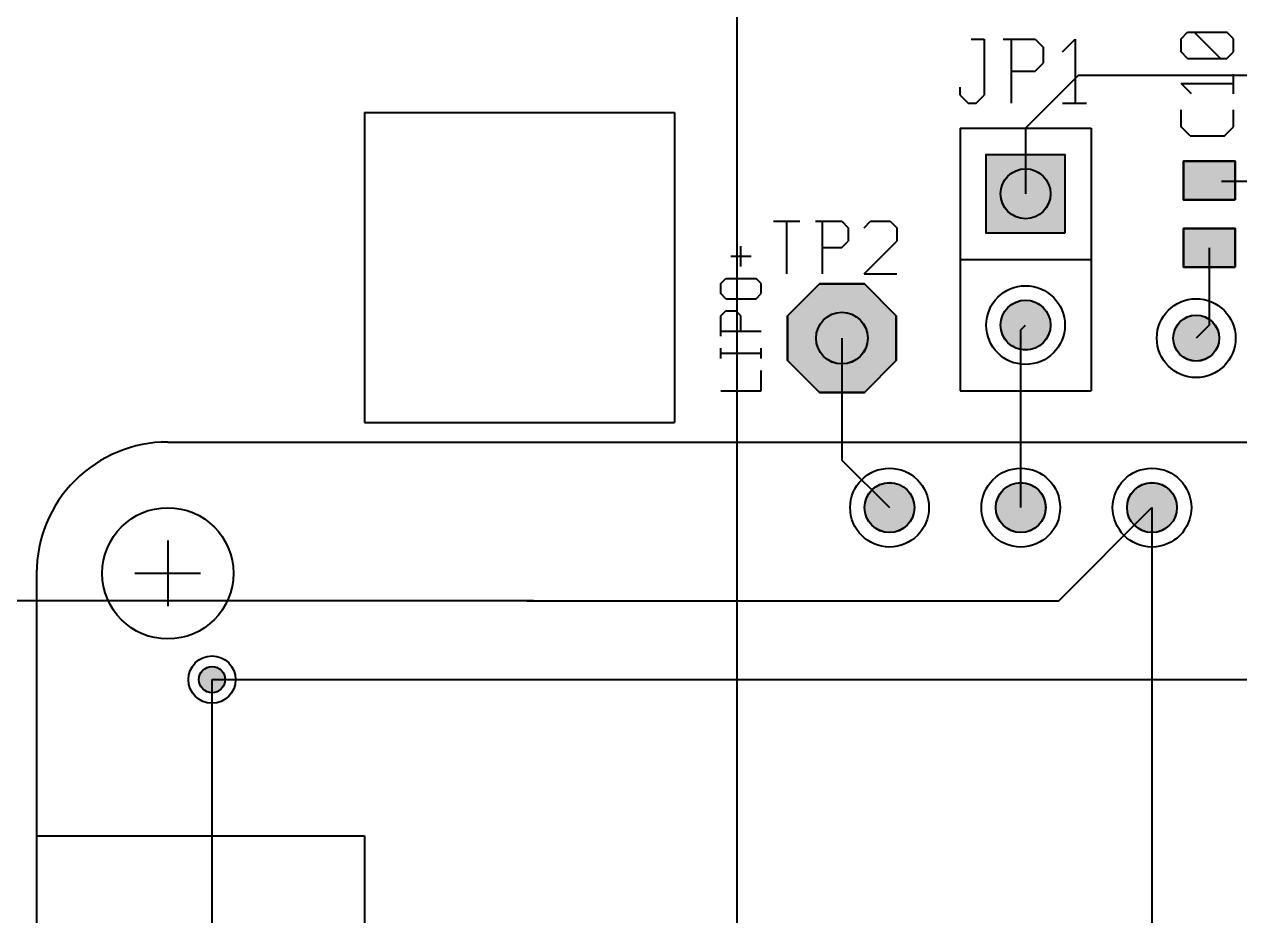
# Model space of a CAD drawing. Header units: millimetres. Extents: x 2 to 157, y 2 to 78.
# Drawn here: x 34.52 to 58.04, y 51.68 to 68.92 of the extents above; entities that cross this region are included whole.
import ezdxf

# ---------------------------------------------------------------- set-up
doc = ezdxf.new("R2010")
doc.units = ezdxf.units.MM
for name, color, linetype in [('bottom_copper', 7, 'Continuous'), ('drill_plated', 7, 'Continuous'), ('top_copper', 7, 'Continuous'), ('top_silk', 7, 'Continuous')]:
    doc.layers.add(name, color=color, linetype=linetype)

msp = doc.modelspace()

# ---------------------------------------------------------------- hatches: boundary and pattern name
at = {"layer": 'bottom_copper', "lineweight": 40}
for points in [[(54.661, 64.883), (53.137, 64.883), (53.137, 66.407), (54.661, 66.407), (54.661, 64.883)], [(54.372, 65.551), (54.345, 65.461), (54.3, 65.377), (54.24, 65.304), (54.167, 65.244), (54.083, 65.2), (53.993, 65.172), (53.899, 65.163), (53.805, 65.172), (53.714, 65.2), (53.631, 65.244), (53.558, 65.304), (53.498, 65.377), (53.453, 65.461), (53.425, 65.551), (53.416, 65.645), (53.425, 65.74), (53.453, 65.83), (53.498, 65.914), (53.558, 65.987), (53.631, 66.047), (53.714, 66.091), (53.805, 66.119), (53.899, 66.128), (53.993, 66.119), (54.083, 66.091), (54.167, 66.047), (54.24, 65.987), (54.3, 65.914), (54.345, 65.83), (54.372, 65.74), (54.381, 65.645), (54.372, 65.551)], [(51.393, 62.417), (50.778, 61.801), (49.908, 61.801), (49.293, 62.417), (49.293, 63.286), (49.908, 63.901), (50.778, 63.901), (51.393, 63.286), (51.393, 62.417)], [(54.372, 63.011), (54.345, 62.921), (54.3, 62.837), (54.24, 62.764), (54.167, 62.704), (54.083, 62.66), (53.993, 62.632), (53.899, 62.623), (53.805, 62.632), (53.714, 62.66), (53.631, 62.704), (53.558, 62.764), (53.498, 62.837), (53.453, 62.921), (53.425, 63.011), (53.416, 63.105), (53.425, 63.2), (53.453, 63.29), (53.498, 63.374), (53.558, 63.447), (53.631, 63.507), (53.714, 63.551), (53.805, 63.579), (53.899, 63.588), (53.993, 63.579), (54.083, 63.551), (54.167, 63.507), (54.24, 63.447), (54.3, 63.374), (54.345, 63.29), (54.372, 63.2), (54.381, 63.105), (54.372, 63.011)], [(50.833, 62.754), (50.805, 62.66), (50.759, 62.574), (50.696, 62.498), (50.621, 62.436), (50.534, 62.39), (50.44, 62.361), (50.343, 62.352), (50.245, 62.361), (50.151, 62.39), (50.065, 62.436), (49.989, 62.498), (49.927, 62.574), (49.881, 62.66), (49.852, 62.754), (49.843, 62.852), (49.852, 62.949), (49.881, 63.043), (49.927, 63.129), (49.989, 63.205), (50.065, 63.267), (50.151, 63.313), (50.245, 63.342), (50.343, 63.352), (50.44, 63.342), (50.534, 63.313), (50.621, 63.267), (50.696, 63.205), (50.759, 63.129), (50.805, 63.043), (50.833, 62.949), (50.843, 62.852), (50.833, 62.754)], [(57.637, 62.765), (57.611, 62.681), (57.57, 62.605), (57.515, 62.537), (57.448, 62.482), (57.371, 62.441), (57.288, 62.416), (57.201, 62.407), (57.114, 62.416), (57.031, 62.441), (56.954, 62.482), (56.886, 62.537), (56.831, 62.605), (56.79, 62.681), (56.765, 62.765), (56.756, 62.852), (56.765, 62.938), (56.79, 63.022), (56.831, 63.098), (56.886, 63.166), (56.954, 63.221), (57.031, 63.262), (57.114, 63.287), (57.201, 63.296), (57.288, 63.287), (57.371, 63.262), (57.448, 63.221), (57.515, 63.166), (57.57, 63.098), (57.611, 63.022), (57.637, 62.938), (57.645, 62.852), (57.637, 62.765)], [(51.738, 59.479), (51.711, 59.389), (51.666, 59.305), (51.606, 59.232), (51.533, 59.172), (51.449, 59.128), (51.359, 59.1), (51.265, 59.091), (51.171, 59.1), (51.08, 59.128), (50.997, 59.172), (50.924, 59.232), (50.864, 59.305), (50.819, 59.389), (50.791, 59.479), (50.782, 59.574), (50.791, 59.668), (50.819, 59.758), (50.864, 59.842), (50.924, 59.915), (50.997, 59.975), (51.08, 60.019), (51.171, 60.047), (51.265, 60.056), (51.359, 60.047), (51.449, 60.019), (51.533, 59.975), (51.606, 59.915), (51.666, 59.842), (51.711, 59.758), (51.738, 59.668), (51.747, 59.574), (51.738, 59.479)], [(54.278, 59.479), (54.251, 59.389), (54.206, 59.305), (54.146, 59.232), (54.073, 59.172), (53.989, 59.128), (53.899, 59.1), (53.805, 59.091), (53.711, 59.1), (53.62, 59.128), (53.537, 59.172), (53.464, 59.232), (53.404, 59.305), (53.359, 59.389), (53.331, 59.479), (53.322, 59.574), (53.331, 59.668), (53.359, 59.758), (53.404, 59.842), (53.464, 59.915), (53.537, 59.975), (53.62, 60.019), (53.711, 60.047), (53.805, 60.056), (53.899, 60.047), (53.989, 60.019), (54.073, 59.975), (54.146, 59.915), (54.206, 59.842), (54.251, 59.758), (54.278, 59.668), (54.287, 59.574), (54.278, 59.479)], [(56.818, 59.479), (56.791, 59.389), (56.746, 59.305), (56.686, 59.232), (56.613, 59.172), (56.529, 59.128), (56.439, 59.1), (56.345, 59.091), (56.251, 59.1), (56.16, 59.128), (56.077, 59.172), (56.004, 59.232), (55.944, 59.305), (55.899, 59.389), (55.871, 59.479), (55.862, 59.574), (55.871, 59.668), (55.899, 59.758), (55.944, 59.842), (56.004, 59.915), (56.077, 59.975), (56.16, 60.019), (56.251, 60.047), (56.345, 60.056), (56.439, 60.047), (56.529, 60.019), (56.613, 59.975), (56.686, 59.915), (56.746, 59.842), (56.791, 59.758), (56.818, 59.668), (56.827, 59.574), (56.818, 59.479)], [(38.4, 56.198), (38.385, 56.15), (38.362, 56.106), (38.33, 56.068), (38.292, 56.036), (38.248, 56.013), (38.2, 55.998), (38.151, 55.993), (38.101, 55.998), (38.054, 56.013), (38.01, 56.036), (37.971, 56.068), (37.94, 56.106), (37.916, 56.15), (37.902, 56.198), (37.897, 56.248), (37.902, 56.297), (37.916, 56.345), (37.94, 56.389), (37.971, 56.427), (38.01, 56.459), (38.054, 56.482), (38.101, 56.497), (38.151, 56.502), (38.2, 56.497), (38.248, 56.482), (38.292, 56.459), (38.33, 56.427), (38.362, 56.389), (38.385, 56.345), (38.4, 56.297), (38.405, 56.248), (38.4, 56.198)]]:
    msp.add_hatch(color=7, dxfattribs=at).paths.add_polyline_path(points, flags=0)
at = {"layer": 'drill_plated', "lineweight": 40}
for points in [[(54.372, 65.551), (54.345, 65.461), (54.3, 65.377), (54.24, 65.304), (54.167, 65.244), (54.083, 65.2), (53.993, 65.172), (53.899, 65.163), (53.805, 65.172), (53.714, 65.2), (53.631, 65.244), (53.558, 65.304), (53.498, 65.377), (53.453, 65.461), (53.425, 65.551), (53.416, 65.645), (53.425, 65.74), (53.453, 65.83), (53.498, 65.914), (53.558, 65.987), (53.631, 66.047), (53.714, 66.091), (53.805, 66.119), (53.899, 66.128), (53.993, 66.119), (54.083, 66.091), (54.167, 66.047), (54.24, 65.987), (54.3, 65.914), (54.345, 65.83), (54.372, 65.74), (54.381, 65.645), (54.372, 65.551)], [(54.372, 63.011), (54.345, 62.921), (54.3, 62.837), (54.24, 62.764), (54.167, 62.704), (54.083, 62.66), (53.993, 62.632), (53.899, 62.623), (53.805, 62.632), (53.714, 62.66), (53.631, 62.704), (53.558, 62.764), (53.498, 62.837), (53.453, 62.921), (53.425, 63.011), (53.416, 63.105), (53.425, 63.2), (53.453, 63.29), (53.498, 63.374), (53.558, 63.447), (53.631, 63.507), (53.714, 63.551), (53.805, 63.579), (53.899, 63.588), (53.993, 63.579), (54.083, 63.551), (54.167, 63.507), (54.24, 63.447), (54.3, 63.374), (54.345, 63.29), (54.372, 63.2), (54.381, 63.105), (54.372, 63.011)], [(50.833, 62.754), (50.805, 62.66), (50.759, 62.574), (50.696, 62.498), (50.621, 62.436), (50.534, 62.39), (50.44, 62.361), (50.343, 62.352), (50.245, 62.361), (50.151, 62.39), (50.065, 62.436), (49.989, 62.498), (49.927, 62.574), (49.881, 62.66), (49.852, 62.754), (49.843, 62.852), (49.852, 62.949), (49.881, 63.043), (49.927, 63.129), (49.989, 63.205), (50.065, 63.267), (50.151, 63.313), (50.245, 63.342), (50.343, 63.352), (50.44, 63.342), (50.534, 63.313), (50.621, 63.267), (50.696, 63.205), (50.759, 63.129), (50.805, 63.043), (50.833, 62.949), (50.843, 62.852), (50.833, 62.754)], [(57.637, 62.765), (57.611, 62.681), (57.57, 62.605), (57.515, 62.537), (57.448, 62.482), (57.371, 62.441), (57.288, 62.416), (57.201, 62.407), (57.114, 62.416), (57.031, 62.441), (56.954, 62.482), (56.886, 62.537), (56.831, 62.605), (56.79, 62.681), (56.765, 62.765), (56.756, 62.852), (56.765, 62.938), (56.79, 63.022), (56.831, 63.098), (56.886, 63.166), (56.954, 63.221), (57.031, 63.262), (57.114, 63.287), (57.201, 63.296), (57.288, 63.287), (57.371, 63.262), (57.448, 63.221), (57.515, 63.166), (57.57, 63.098), (57.611, 63.022), (57.637, 62.938), (57.645, 62.852), (57.637, 62.765)], [(51.738, 59.479), (51.711, 59.389), (51.666, 59.305), (51.606, 59.232), (51.533, 59.172), (51.449, 59.128), (51.359, 59.1), (51.265, 59.091), (51.171, 59.1), (51.08, 59.128), (50.997, 59.172), (50.924, 59.232), (50.864, 59.305), (50.819, 59.389), (50.791, 59.479), (50.782, 59.574), (50.791, 59.668), (50.819, 59.758), (50.864, 59.842), (50.924, 59.915), (50.997, 59.975), (51.08, 60.019), (51.171, 60.047), (51.265, 60.056), (51.359, 60.047), (51.449, 60.019), (51.533, 59.975), (51.606, 59.915), (51.666, 59.842), (51.711, 59.758), (51.738, 59.668), (51.747, 59.574), (51.738, 59.479)], [(54.278, 59.479), (54.251, 59.389), (54.206, 59.305), (54.146, 59.232), (54.073, 59.172), (53.989, 59.128), (53.899, 59.1), (53.805, 59.091), (53.711, 59.1), (53.62, 59.128), (53.537, 59.172), (53.464, 59.232), (53.404, 59.305), (53.359, 59.389), (53.331, 59.479), (53.322, 59.574), (53.331, 59.668), (53.359, 59.758), (53.404, 59.842), (53.464, 59.915), (53.537, 59.975), (53.62, 60.019), (53.711, 60.047), (53.805, 60.056), (53.899, 60.047), (53.989, 60.019), (54.073, 59.975), (54.146, 59.915), (54.206, 59.842), (54.251, 59.758), (54.278, 59.668), (54.287, 59.574), (54.278, 59.479)], [(56.818, 59.479), (56.791, 59.389), (56.746, 59.305), (56.686, 59.232), (56.613, 59.172), (56.529, 59.128), (56.439, 59.1), (56.345, 59.091), (56.251, 59.1), (56.16, 59.128), (56.077, 59.172), (56.004, 59.232), (55.944, 59.305), (55.899, 59.389), (55.871, 59.479), (55.862, 59.574), (55.871, 59.668), (55.899, 59.758), (55.944, 59.842), (56.004, 59.915), (56.077, 59.975), (56.16, 60.019), (56.251, 60.047), (56.345, 60.056), (56.439, 60.047), (56.529, 60.019), (56.613, 59.975), (56.686, 59.915), (56.746, 59.842), (56.791, 59.758), (56.818, 59.668), (56.827, 59.574), (56.818, 59.479)], [(38.4, 56.198), (38.385, 56.15), (38.362, 56.106), (38.33, 56.068), (38.292, 56.036), (38.248, 56.013), (38.2, 55.998), (38.151, 55.993), (38.101, 55.998), (38.054, 56.013), (38.01, 56.036), (37.971, 56.068), (37.94, 56.106), (37.916, 56.15), (37.902, 56.198), (37.897, 56.248), (37.902, 56.297), (37.916, 56.345), (37.94, 56.389), (37.971, 56.427), (38.01, 56.459), (38.054, 56.482), (38.101, 56.497), (38.151, 56.502), (38.2, 56.497), (38.248, 56.482), (38.292, 56.459), (38.33, 56.427), (38.362, 56.389), (38.385, 56.345), (38.4, 56.297), (38.405, 56.248), (38.4, 56.198)]]:
    msp.add_hatch(color=7, dxfattribs=at).paths.add_polyline_path(points, flags=0)
at = {"layer": 'top_copper', "lineweight": 40}
for points in [[(54.661, 64.883), (53.137, 64.883), (53.137, 66.407), (54.661, 66.407), (54.661, 64.883)], [(54.372, 65.551), (54.345, 65.461), (54.3, 65.377), (54.24, 65.304), (54.167, 65.244), (54.083, 65.2), (53.993, 65.172), (53.899, 65.163), (53.805, 65.172), (53.714, 65.2), (53.631, 65.244), (53.558, 65.304), (53.498, 65.377), (53.453, 65.461), (53.425, 65.551), (53.416, 65.645), (53.425, 65.74), (53.453, 65.83), (53.498, 65.914), (53.558, 65.987), (53.631, 66.047), (53.714, 66.091), (53.805, 66.119), (53.899, 66.128), (53.993, 66.119), (54.083, 66.091), (54.167, 66.047), (54.24, 65.987), (54.3, 65.914), (54.345, 65.83), (54.372, 65.74), (54.381, 65.645), (54.372, 65.551)], [(57.955, 65.525), (56.955, 65.525), (56.955, 66.274), (57.955, 66.274), (57.955, 65.525)], [(57.955, 64.225), (56.955, 64.225), (56.955, 64.974), (57.955, 64.974), (57.955, 64.225)], [(51.393, 62.417), (50.778, 61.801), (49.908, 61.801), (49.293, 62.417), (49.293, 63.286), (49.908, 63.901), (50.778, 63.901), (51.393, 63.286), (51.393, 62.417)], [(54.372, 63.011), (54.345, 62.921), (54.3, 62.837), (54.24, 62.764), (54.167, 62.704), (54.083, 62.66), (53.993, 62.632), (53.899, 62.623), (53.805, 62.632), (53.714, 62.66), (53.631, 62.704), (53.558, 62.764), (53.498, 62.837), (53.453, 62.921), (53.425, 63.011), (53.416, 63.105), (53.425, 63.2), (53.453, 63.29), (53.498, 63.374), (53.558, 63.447), (53.631, 63.507), (53.714, 63.551), (53.805, 63.579), (53.899, 63.588), (53.993, 63.579), (54.083, 63.551), (54.167, 63.507), (54.24, 63.447), (54.3, 63.374), (54.345, 63.29), (54.372, 63.2), (54.381, 63.105), (54.372, 63.011)], [(50.833, 62.754), (50.805, 62.66), (50.759, 62.574), (50.696, 62.498), (50.621, 62.436), (50.534, 62.39), (50.44, 62.361), (50.343, 62.352), (50.245, 62.361), (50.151, 62.39), (50.065, 62.436), (49.989, 62.498), (49.927, 62.574), (49.881, 62.66), (49.852, 62.754), (49.843, 62.852), (49.852, 62.949), (49.881, 63.043), (49.927, 63.129), (49.989, 63.205), (50.065, 63.267), (50.151, 63.313), (50.245, 63.342), (50.343, 63.352), (50.44, 63.342), (50.534, 63.313), (50.621, 63.267), (50.696, 63.205), (50.759, 63.129), (50.805, 63.043), (50.833, 62.949), (50.843, 62.852), (50.833, 62.754)], [(57.637, 62.765), (57.611, 62.681), (57.57, 62.605), (57.515, 62.537), (57.448, 62.482), (57.371, 62.441), (57.288, 62.416), (57.201, 62.407), (57.114, 62.416), (57.031, 62.441), (56.954, 62.482), (56.886, 62.537), (56.831, 62.605), (56.79, 62.681), (56.765, 62.765), (56.756, 62.852), (56.765, 62.938), (56.79, 63.022), (56.831, 63.098), (56.886, 63.166), (56.954, 63.221), (57.031, 63.262), (57.114, 63.287), (57.201, 63.296), (57.288, 63.287), (57.371, 63.262), (57.448, 63.221), (57.515, 63.166), (57.57, 63.098), (57.611, 63.022), (57.637, 62.938), (57.645, 62.852), (57.637, 62.765)], [(51.738, 59.479), (51.711, 59.389), (51.666, 59.305), (51.606, 59.232), (51.533, 59.172), (51.449, 59.128), (51.359, 59.1), (51.265, 59.091), (51.171, 59.1), (51.08, 59.128), (50.997, 59.172), (50.924, 59.232), (50.864, 59.305), (50.819, 59.389), (50.791, 59.479), (50.782, 59.574), (50.791, 59.668), (50.819, 59.758), (50.864, 59.842), (50.924, 59.915), (50.997, 59.975), (51.08, 60.019), (51.171, 60.047), (51.265, 60.056), (51.359, 60.047), (51.449, 60.019), (51.533, 59.975), (51.606, 59.915), (51.666, 59.842), (51.711, 59.758), (51.738, 59.668), (51.747, 59.574), (51.738, 59.479)], [(54.278, 59.479), (54.251, 59.389), (54.206, 59.305), (54.146, 59.232), (54.073, 59.172), (53.989, 59.128), (53.899, 59.1), (53.805, 59.091), (53.711, 59.1), (53.62, 59.128), (53.537, 59.172), (53.464, 59.232), (53.404, 59.305), (53.359, 59.389), (53.331, 59.479), (53.322, 59.574), (53.331, 59.668), (53.359, 59.758), (53.404, 59.842), (53.464, 59.915), (53.537, 59.975), (53.62, 60.019), (53.711, 60.047), (53.805, 60.056), (53.899, 60.047), (53.989, 60.019), (54.073, 59.975), (54.146, 59.915), (54.206, 59.842), (54.251, 59.758), (54.278, 59.668), (54.287, 59.574), (54.278, 59.479)], [(56.818, 59.479), (56.791, 59.389), (56.746, 59.305), (56.686, 59.232), (56.613, 59.172), (56.529, 59.128), (56.439, 59.1), (56.345, 59.091), (56.251, 59.1), (56.16, 59.128), (56.077, 59.172), (56.004, 59.232), (55.944, 59.305), (55.899, 59.389), (55.871, 59.479), (55.862, 59.574), (55.871, 59.668), (55.899, 59.758), (55.944, 59.842), (56.004, 59.915), (56.077, 59.975), (56.16, 60.019), (56.251, 60.047), (56.345, 60.056), (56.439, 60.047), (56.529, 60.019), (56.613, 59.975), (56.686, 59.915), (56.746, 59.842), (56.791, 59.758), (56.818, 59.668), (56.827, 59.574), (56.818, 59.479)], [(38.4, 56.198), (38.385, 56.15), (38.362, 56.106), (38.33, 56.068), (38.292, 56.036), (38.248, 56.013), (38.2, 55.998), (38.151, 55.993), (38.101, 55.998), (38.054, 56.013), (38.01, 56.036), (37.971, 56.068), (37.94, 56.106), (37.916, 56.15), (37.902, 56.198), (37.897, 56.248), (37.902, 56.297), (37.916, 56.345), (37.94, 56.389), (37.971, 56.427), (38.01, 56.459), (38.054, 56.482), (38.101, 56.497), (38.151, 56.502), (38.2, 56.497), (38.248, 56.482), (38.292, 56.459), (38.33, 56.427), (38.362, 56.389), (38.385, 56.345), (38.4, 56.297), (38.405, 56.248), (38.4, 56.198)]]:
    msp.add_hatch(color=7, dxfattribs=at).paths.add_polyline_path(points, flags=0)

# ---------------------------------------------------------------- linework, layer by layer
at = {"layer": 'bottom_copper', "color": 7, "lineweight": 40}
for p, q in [((48.311, 69.71), (48.311, 41.261)), ((53.137, 66.407), (54.661, 66.407)), ((53.137, 64.883), (53.137, 66.407)), ((54.661, 66.407), (54.661, 64.883)), ((54.661, 64.883), (53.137, 64.883)), ((49.908, 63.901), (49.293, 63.286)), ((50.778, 63.901), (49.908, 63.901)), ((51.393, 63.286), (50.778, 63.901)), ((49.293, 63.286), (49.293, 62.417)), ((51.393, 62.417), (51.393, 63.286)), ((49.293, 62.417), (49.908, 61.801)), ((50.778, 61.801), (51.393, 62.417)), ((49.908, 61.801), (50.778, 61.801)), ((56.345, 59.574), (56.345, 40.914)), ((38.151, 33.642), (38.151, 56.248))]:
    msp.add_line(p, q, dxfattribs=at)
for points in [[(54.661, 64.883), (53.137, 64.883), (53.137, 66.407), (54.661, 66.407), (54.661, 64.883)], [(54.372, 65.551), (54.345, 65.461), (54.3, 65.377), (54.24, 65.304), (54.167, 65.244), (54.083, 65.2), (53.993, 65.172), (53.899, 65.163), (53.805, 65.172), (53.714, 65.2), (53.631, 65.244), (53.558, 65.304), (53.498, 65.377), (53.453, 65.461), (53.425, 65.551), (53.416, 65.645), (53.425, 65.74), (53.453, 65.83), (53.498, 65.914), (53.558, 65.987), (53.631, 66.047), (53.714, 66.091), (53.805, 66.119), (53.899, 66.128), (53.993, 66.119), (54.083, 66.091), (54.167, 66.047), (54.24, 65.987), (54.3, 65.914), (54.345, 65.83), (54.372, 65.74), (54.381, 65.645), (54.372, 65.551)], [(51.393, 62.417), (50.778, 61.801), (49.908, 61.801), (49.293, 62.417), (49.293, 63.286), (49.908, 63.901), (50.778, 63.901), (51.393, 63.286), (51.393, 62.417)], [(54.372, 63.011), (54.345, 62.921), (54.3, 62.837), (54.24, 62.764), (54.167, 62.704), (54.083, 62.66), (53.993, 62.632), (53.899, 62.623), (53.805, 62.632), (53.714, 62.66), (53.631, 62.704), (53.558, 62.764), (53.498, 62.837), (53.453, 62.921), (53.425, 63.011), (53.416, 63.105), (53.425, 63.2), (53.453, 63.29), (53.498, 63.374), (53.558, 63.447), (53.631, 63.507), (53.714, 63.551), (53.805, 63.579), (53.899, 63.588), (53.993, 63.579), (54.083, 63.551), (54.167, 63.507), (54.24, 63.447), (54.3, 63.374), (54.345, 63.29), (54.372, 63.2), (54.381, 63.105), (54.372, 63.011)], [(50.833, 62.754), (50.805, 62.66), (50.759, 62.574), (50.696, 62.498), (50.621, 62.436), (50.534, 62.39), (50.44, 62.361), (50.343, 62.352), (50.245, 62.361), (50.151, 62.39), (50.065, 62.436), (49.989, 62.498), (49.927, 62.574), (49.881, 62.66), (49.852, 62.754), (49.843, 62.852), (49.852, 62.949), (49.881, 63.043), (49.927, 63.129), (49.989, 63.205), (50.065, 63.267), (50.151, 63.313), (50.245, 63.342), (50.343, 63.352), (50.44, 63.342), (50.534, 63.313), (50.621, 63.267), (50.696, 63.205), (50.759, 63.129), (50.805, 63.043), (50.833, 62.949), (50.843, 62.852), (50.833, 62.754)], [(57.637, 62.765), (57.611, 62.681), (57.57, 62.605), (57.515, 62.537), (57.448, 62.482), (57.371, 62.441), (57.288, 62.416), (57.201, 62.407), (57.114, 62.416), (57.031, 62.441), (56.954, 62.482), (56.886, 62.537), (56.831, 62.605), (56.79, 62.681), (56.765, 62.765), (56.756, 62.852), (56.765, 62.938), (56.79, 63.022), (56.831, 63.098), (56.886, 63.166), (56.954, 63.221), (57.031, 63.262), (57.114, 63.287), (57.201, 63.296), (57.288, 63.287), (57.371, 63.262), (57.448, 63.221), (57.515, 63.166), (57.57, 63.098), (57.611, 63.022), (57.637, 62.938), (57.645, 62.852), (57.637, 62.765)], [(51.738, 59.479), (51.711, 59.389), (51.666, 59.305), (51.606, 59.232), (51.533, 59.172), (51.449, 59.128), (51.359, 59.1), (51.265, 59.091), (51.171, 59.1), (51.08, 59.128), (50.997, 59.172), (50.924, 59.232), (50.864, 59.305), (50.819, 59.389), (50.791, 59.479), (50.782, 59.574), (50.791, 59.668), (50.819, 59.758), (50.864, 59.842), (50.924, 59.915), (50.997, 59.975), (51.08, 60.019), (51.171, 60.047), (51.265, 60.056), (51.359, 60.047), (51.449, 60.019), (51.533, 59.975), (51.606, 59.915), (51.666, 59.842), (51.711, 59.758), (51.738, 59.668), (51.747, 59.574), (51.738, 59.479)], [(54.278, 59.479), (54.251, 59.389), (54.206, 59.305), (54.146, 59.232), (54.073, 59.172), (53.989, 59.128), (53.899, 59.1), (53.805, 59.091), (53.711, 59.1), (53.62, 59.128), (53.537, 59.172), (53.464, 59.232), (53.404, 59.305), (53.359, 59.389), (53.331, 59.479), (53.322, 59.574), (53.331, 59.668), (53.359, 59.758), (53.404, 59.842), (53.464, 59.915), (53.537, 59.975), (53.62, 60.019), (53.711, 60.047), (53.805, 60.056), (53.899, 60.047), (53.989, 60.019), (54.073, 59.975), (54.146, 59.915), (54.206, 59.842), (54.251, 59.758), (54.278, 59.668), (54.287, 59.574), (54.278, 59.479)], [(56.818, 59.479), (56.791, 59.389), (56.746, 59.305), (56.686, 59.232), (56.613, 59.172), (56.529, 59.128), (56.439, 59.1), (56.345, 59.091), (56.251, 59.1), (56.16, 59.128), (56.077, 59.172), (56.004, 59.232), (55.944, 59.305), (55.899, 59.389), (55.871, 59.479), (55.862, 59.574), (55.871, 59.668), (55.899, 59.758), (55.944, 59.842), (56.004, 59.915), (56.077, 59.975), (56.16, 60.019), (56.251, 60.047), (56.345, 60.056), (56.439, 60.047), (56.529, 60.019), (56.613, 59.975), (56.686, 59.915), (56.746, 59.842), (56.791, 59.758), (56.818, 59.668), (56.827, 59.574), (56.818, 59.479)], [(38.4, 56.198), (38.385, 56.15), (38.362, 56.106), (38.33, 56.068), (38.292, 56.036), (38.248, 56.013), (38.2, 55.998), (38.151, 55.993), (38.101, 55.998), (38.054, 56.013), (38.01, 56.036), (37.971, 56.068), (37.94, 56.106), (37.916, 56.15), (37.902, 56.198), (37.897, 56.248), (37.902, 56.297), (37.916, 56.345), (37.94, 56.389), (37.971, 56.427), (38.01, 56.459), (38.054, 56.482), (38.101, 56.497), (38.151, 56.502), (38.2, 56.497), (38.248, 56.482), (38.292, 56.459), (38.33, 56.427), (38.362, 56.389), (38.385, 56.345), (38.4, 56.297), (38.405, 56.248), (38.4, 56.198)]]:
    msp.add_lwpolyline(points, close=True, dxfattribs=at)
for centre, major_axis in [((53.899, 65.645), (0.483, 0)), ((53.899, 63.105), (0.762, 0)), ((53.899, 63.105), (0.483, 0)), ((57.201, 62.852), (0.762, 0)), ((50.343, 62.852), (0.5, 0)), ((57.201, 62.852), (0.444, 0)), ((51.265, 59.574), (0.762, 0)), ((53.805, 59.574), (0.762, 0)), ((56.345, 59.574), (0.762, 0)), ((51.265, 59.574), (0.483, 0)), ((53.805, 59.574), (0.483, 0)), ((56.345, 59.574), (0.483, 0)), ((38.151, 56.248), (0.457, 0)), ((38.151, 56.248), (0.254, 0))]:
    msp.add_ellipse(centre, major_axis=major_axis, ratio=1, dxfattribs=at)
at = {"layer": 'drill_plated', "color": 7, "lineweight": 40}
for points in [[(54.372, 65.551), (54.345, 65.461), (54.3, 65.377), (54.24, 65.304), (54.167, 65.244), (54.083, 65.2), (53.993, 65.172), (53.899, 65.163), (53.805, 65.172), (53.714, 65.2), (53.631, 65.244), (53.558, 65.304), (53.498, 65.377), (53.453, 65.461), (53.425, 65.551), (53.416, 65.645), (53.425, 65.74), (53.453, 65.83), (53.498, 65.914), (53.558, 65.987), (53.631, 66.047), (53.714, 66.091), (53.805, 66.119), (53.899, 66.128), (53.993, 66.119), (54.083, 66.091), (54.167, 66.047), (54.24, 65.987), (54.3, 65.914), (54.345, 65.83), (54.372, 65.74), (54.381, 65.645), (54.372, 65.551)], [(54.372, 63.011), (54.345, 62.921), (54.3, 62.837), (54.24, 62.764), (54.167, 62.704), (54.083, 62.66), (53.993, 62.632), (53.899, 62.623), (53.805, 62.632), (53.714, 62.66), (53.631, 62.704), (53.558, 62.764), (53.498, 62.837), (53.453, 62.921), (53.425, 63.011), (53.416, 63.105), (53.425, 63.2), (53.453, 63.29), (53.498, 63.374), (53.558, 63.447), (53.631, 63.507), (53.714, 63.551), (53.805, 63.579), (53.899, 63.588), (53.993, 63.579), (54.083, 63.551), (54.167, 63.507), (54.24, 63.447), (54.3, 63.374), (54.345, 63.29), (54.372, 63.2), (54.381, 63.105), (54.372, 63.011)], [(50.833, 62.754), (50.805, 62.66), (50.759, 62.574), (50.696, 62.498), (50.621, 62.436), (50.534, 62.39), (50.44, 62.361), (50.343, 62.352), (50.245, 62.361), (50.151, 62.39), (50.065, 62.436), (49.989, 62.498), (49.927, 62.574), (49.881, 62.66), (49.852, 62.754), (49.843, 62.852), (49.852, 62.949), (49.881, 63.043), (49.927, 63.129), (49.989, 63.205), (50.065, 63.267), (50.151, 63.313), (50.245, 63.342), (50.343, 63.352), (50.44, 63.342), (50.534, 63.313), (50.621, 63.267), (50.696, 63.205), (50.759, 63.129), (50.805, 63.043), (50.833, 62.949), (50.843, 62.852), (50.833, 62.754)], [(57.637, 62.765), (57.611, 62.681), (57.57, 62.605), (57.515, 62.537), (57.448, 62.482), (57.371, 62.441), (57.288, 62.416), (57.201, 62.407), (57.114, 62.416), (57.031, 62.441), (56.954, 62.482), (56.886, 62.537), (56.831, 62.605), (56.79, 62.681), (56.765, 62.765), (56.756, 62.852), (56.765, 62.938), (56.79, 63.022), (56.831, 63.098), (56.886, 63.166), (56.954, 63.221), (57.031, 63.262), (57.114, 63.287), (57.201, 63.296), (57.288, 63.287), (57.371, 63.262), (57.448, 63.221), (57.515, 63.166), (57.57, 63.098), (57.611, 63.022), (57.637, 62.938), (57.645, 62.852), (57.637, 62.765)], [(51.738, 59.479), (51.711, 59.389), (51.666, 59.305), (51.606, 59.232), (51.533, 59.172), (51.449, 59.128), (51.359, 59.1), (51.265, 59.091), (51.171, 59.1), (51.08, 59.128), (50.997, 59.172), (50.924, 59.232), (50.864, 59.305), (50.819, 59.389), (50.791, 59.479), (50.782, 59.574), (50.791, 59.668), (50.819, 59.758), (50.864, 59.842), (50.924, 59.915), (50.997, 59.975), (51.08, 60.019), (51.171, 60.047), (51.265, 60.056), (51.359, 60.047), (51.449, 60.019), (51.533, 59.975), (51.606, 59.915), (51.666, 59.842), (51.711, 59.758), (51.738, 59.668), (51.747, 59.574), (51.738, 59.479)], [(54.278, 59.479), (54.251, 59.389), (54.206, 59.305), (54.146, 59.232), (54.073, 59.172), (53.989, 59.128), (53.899, 59.1), (53.805, 59.091), (53.711, 59.1), (53.62, 59.128), (53.537, 59.172), (53.464, 59.232), (53.404, 59.305), (53.359, 59.389), (53.331, 59.479), (53.322, 59.574), (53.331, 59.668), (53.359, 59.758), (53.404, 59.842), (53.464, 59.915), (53.537, 59.975), (53.62, 60.019), (53.711, 60.047), (53.805, 60.056), (53.899, 60.047), (53.989, 60.019), (54.073, 59.975), (54.146, 59.915), (54.206, 59.842), (54.251, 59.758), (54.278, 59.668), (54.287, 59.574), (54.278, 59.479)], [(56.818, 59.479), (56.791, 59.389), (56.746, 59.305), (56.686, 59.232), (56.613, 59.172), (56.529, 59.128), (56.439, 59.1), (56.345, 59.091), (56.251, 59.1), (56.16, 59.128), (56.077, 59.172), (56.004, 59.232), (55.944, 59.305), (55.899, 59.389), (55.871, 59.479), (55.862, 59.574), (55.871, 59.668), (55.899, 59.758), (55.944, 59.842), (56.004, 59.915), (56.077, 59.975), (56.16, 60.019), (56.251, 60.047), (56.345, 60.056), (56.439, 60.047), (56.529, 60.019), (56.613, 59.975), (56.686, 59.915), (56.746, 59.842), (56.791, 59.758), (56.818, 59.668), (56.827, 59.574), (56.818, 59.479)], [(38.4, 56.198), (38.385, 56.15), (38.362, 56.106), (38.33, 56.068), (38.292, 56.036), (38.248, 56.013), (38.2, 55.998), (38.151, 55.993), (38.101, 55.998), (38.054, 56.013), (38.01, 56.036), (37.971, 56.068), (37.94, 56.106), (37.916, 56.15), (37.902, 56.198), (37.897, 56.248), (37.902, 56.297), (37.916, 56.345), (37.94, 56.389), (37.971, 56.427), (38.01, 56.459), (38.054, 56.482), (38.101, 56.497), (38.151, 56.502), (38.2, 56.497), (38.248, 56.482), (38.292, 56.459), (38.33, 56.427), (38.362, 56.389), (38.385, 56.345), (38.4, 56.297), (38.405, 56.248), (38.4, 56.198)]]:
    msp.add_lwpolyline(points, close=True, dxfattribs=at)
for centre, major_axis in [((53.899, 65.645), (0.483, 0)), ((53.899, 63.105), (0.483, 0)), ((50.343, 62.852), (0.5, 0)), ((57.201, 62.852), (0.444, 0)), ((51.265, 59.574), (0.483, 0)), ((53.805, 59.574), (0.483, 0)), ((56.345, 59.574), (0.483, 0)), ((38.151, 56.248), (0.254, 0))]:
    msp.add_ellipse(centre, major_axis=major_axis, ratio=1, dxfattribs=at)
at = {"layer": 'top_copper', "color": 7, "lineweight": 40}
for p, q in [((54.915, 67.931), (53.899, 66.915)), ((59.487, 67.931), (54.915, 67.931)), ((53.899, 66.915), (53.899, 65.645)), ((53.137, 66.407), (54.661, 66.407)), ((53.137, 64.883), (53.137, 66.407)), ((54.661, 66.407), (54.661, 64.883)), ((56.955, 66.274), (56.955, 65.525)), ((57.955, 66.274), (56.955, 66.274)), ((57.955, 65.525), (57.955, 66.274)), ((59.091, 65.879), (57.689, 65.879)), ((56.955, 65.525), (57.955, 65.525)), ((56.955, 64.974), (56.955, 64.225)), ((57.955, 64.974), (56.955, 64.974)), ((57.955, 64.225), (57.955, 64.974)), ((54.661, 64.883), (53.137, 64.883)), ((57.455, 64.6), (57.455, 63.105)), ((56.955, 64.225), (57.955, 64.225)), ((49.908, 63.901), (49.293, 63.286)), ((50.778, 63.901), (49.908, 63.901)), ((51.393, 63.286), (50.778, 63.901)), ((49.293, 63.286), (49.293, 62.417)), ((51.393, 62.417), (51.393, 63.286)), ((53.805, 63.012), (53.899, 63.105)), ((57.455, 63.105), (57.201, 62.852)), ((50.343, 62.852), (50.343, 60.495)), ((53.805, 59.574), (53.805, 63.012)), ((49.293, 62.417), (49.908, 61.801)), ((50.778, 61.801), (51.393, 62.417)), ((49.908, 61.801), (50.778, 61.801)), ((50.343, 60.495), (51.265, 59.574)), ((54.543, 57.772), (56.345, 59.574)), ((44.374, 57.772), (30.785, 57.772)), ((44.247, 57.772), (54.543, 57.772)), ((38.151, 56.248), (63.297, 56.248))]:
    msp.add_line(p, q, dxfattribs=at)
for points in [[(54.661, 64.883), (53.137, 64.883), (53.137, 66.407), (54.661, 66.407), (54.661, 64.883)], [(54.372, 65.551), (54.345, 65.461), (54.3, 65.377), (54.24, 65.304), (54.167, 65.244), (54.083, 65.2), (53.993, 65.172), (53.899, 65.163), (53.805, 65.172), (53.714, 65.2), (53.631, 65.244), (53.558, 65.304), (53.498, 65.377), (53.453, 65.461), (53.425, 65.551), (53.416, 65.645), (53.425, 65.74), (53.453, 65.83), (53.498, 65.914), (53.558, 65.987), (53.631, 66.047), (53.714, 66.091), (53.805, 66.119), (53.899, 66.128), (53.993, 66.119), (54.083, 66.091), (54.167, 66.047), (54.24, 65.987), (54.3, 65.914), (54.345, 65.83), (54.372, 65.74), (54.381, 65.645), (54.372, 65.551)], [(57.955, 65.525), (56.955, 65.525), (56.955, 66.274), (57.955, 66.274), (57.955, 65.525)], [(57.955, 64.225), (56.955, 64.225), (56.955, 64.974), (57.955, 64.974), (57.955, 64.225)], [(51.393, 62.417), (50.778, 61.801), (49.908, 61.801), (49.293, 62.417), (49.293, 63.286), (49.908, 63.901), (50.778, 63.901), (51.393, 63.286), (51.393, 62.417)], [(54.372, 63.011), (54.345, 62.921), (54.3, 62.837), (54.24, 62.764), (54.167, 62.704), (54.083, 62.66), (53.993, 62.632), (53.899, 62.623), (53.805, 62.632), (53.714, 62.66), (53.631, 62.704), (53.558, 62.764), (53.498, 62.837), (53.453, 62.921), (53.425, 63.011), (53.416, 63.105), (53.425, 63.2), (53.453, 63.29), (53.498, 63.374), (53.558, 63.447), (53.631, 63.507), (53.714, 63.551), (53.805, 63.579), (53.899, 63.588), (53.993, 63.579), (54.083, 63.551), (54.167, 63.507), (54.24, 63.447), (54.3, 63.374), (54.345, 63.29), (54.372, 63.2), (54.381, 63.105), (54.372, 63.011)], [(50.833, 62.754), (50.805, 62.66), (50.759, 62.574), (50.696, 62.498), (50.621, 62.436), (50.534, 62.39), (50.44, 62.361), (50.343, 62.352), (50.245, 62.361), (50.151, 62.39), (50.065, 62.436), (49.989, 62.498), (49.927, 62.574), (49.881, 62.66), (49.852, 62.754), (49.843, 62.852), (49.852, 62.949), (49.881, 63.043), (49.927, 63.129), (49.989, 63.205), (50.065, 63.267), (50.151, 63.313), (50.245, 63.342), (50.343, 63.352), (50.44, 63.342), (50.534, 63.313), (50.621, 63.267), (50.696, 63.205), (50.759, 63.129), (50.805, 63.043), (50.833, 62.949), (50.843, 62.852), (50.833, 62.754)], [(57.637, 62.765), (57.611, 62.681), (57.57, 62.605), (57.515, 62.537), (57.448, 62.482), (57.371, 62.441), (57.288, 62.416), (57.201, 62.407), (57.114, 62.416), (57.031, 62.441), (56.954, 62.482), (56.886, 62.537), (56.831, 62.605), (56.79, 62.681), (56.765, 62.765), (56.756, 62.852), (56.765, 62.938), (56.79, 63.022), (56.831, 63.098), (56.886, 63.166), (56.954, 63.221), (57.031, 63.262), (57.114, 63.287), (57.201, 63.296), (57.288, 63.287), (57.371, 63.262), (57.448, 63.221), (57.515, 63.166), (57.57, 63.098), (57.611, 63.022), (57.637, 62.938), (57.645, 62.852), (57.637, 62.765)], [(51.738, 59.479), (51.711, 59.389), (51.666, 59.305), (51.606, 59.232), (51.533, 59.172), (51.449, 59.128), (51.359, 59.1), (51.265, 59.091), (51.171, 59.1), (51.08, 59.128), (50.997, 59.172), (50.924, 59.232), (50.864, 59.305), (50.819, 59.389), (50.791, 59.479), (50.782, 59.574), (50.791, 59.668), (50.819, 59.758), (50.864, 59.842), (50.924, 59.915), (50.997, 59.975), (51.08, 60.019), (51.171, 60.047), (51.265, 60.056), (51.359, 60.047), (51.449, 60.019), (51.533, 59.975), (51.606, 59.915), (51.666, 59.842), (51.711, 59.758), (51.738, 59.668), (51.747, 59.574), (51.738, 59.479)], [(54.278, 59.479), (54.251, 59.389), (54.206, 59.305), (54.146, 59.232), (54.073, 59.172), (53.989, 59.128), (53.899, 59.1), (53.805, 59.091), (53.711, 59.1), (53.62, 59.128), (53.537, 59.172), (53.464, 59.232), (53.404, 59.305), (53.359, 59.389), (53.331, 59.479), (53.322, 59.574), (53.331, 59.668), (53.359, 59.758), (53.404, 59.842), (53.464, 59.915), (53.537, 59.975), (53.62, 60.019), (53.711, 60.047), (53.805, 60.056), (53.899, 60.047), (53.989, 60.019), (54.073, 59.975), (54.146, 59.915), (54.206, 59.842), (54.251, 59.758), (54.278, 59.668), (54.287, 59.574), (54.278, 59.479)], [(56.818, 59.479), (56.791, 59.389), (56.746, 59.305), (56.686, 59.232), (56.613, 59.172), (56.529, 59.128), (56.439, 59.1), (56.345, 59.091), (56.251, 59.1), (56.16, 59.128), (56.077, 59.172), (56.004, 59.232), (55.944, 59.305), (55.899, 59.389), (55.871, 59.479), (55.862, 59.574), (55.871, 59.668), (55.899, 59.758), (55.944, 59.842), (56.004, 59.915), (56.077, 59.975), (56.16, 60.019), (56.251, 60.047), (56.345, 60.056), (56.439, 60.047), (56.529, 60.019), (56.613, 59.975), (56.686, 59.915), (56.746, 59.842), (56.791, 59.758), (56.818, 59.668), (56.827, 59.574), (56.818, 59.479)], [(38.4, 56.198), (38.385, 56.15), (38.362, 56.106), (38.33, 56.068), (38.292, 56.036), (38.248, 56.013), (38.2, 55.998), (38.151, 55.993), (38.101, 55.998), (38.054, 56.013), (38.01, 56.036), (37.971, 56.068), (37.94, 56.106), (37.916, 56.15), (37.902, 56.198), (37.897, 56.248), (37.902, 56.297), (37.916, 56.345), (37.94, 56.389), (37.971, 56.427), (38.01, 56.459), (38.054, 56.482), (38.101, 56.497), (38.151, 56.502), (38.2, 56.497), (38.248, 56.482), (38.292, 56.459), (38.33, 56.427), (38.362, 56.389), (38.385, 56.345), (38.4, 56.297), (38.405, 56.248), (38.4, 56.198)]]:
    msp.add_lwpolyline(points, close=True, dxfattribs=at)
for centre, major_axis in [((53.899, 65.645), (0.483, 0)), ((53.899, 63.105), (0.762, 0)), ((53.899, 63.105), (0.483, 0)), ((57.201, 62.852), (0.762, 0)), ((50.343, 62.852), (0.5, 0)), ((57.201, 62.852), (0.444, 0)), ((51.265, 59.574), (0.762, 0)), ((53.805, 59.574), (0.762, 0)), ((56.345, 59.574), (0.762, 0)), ((51.265, 59.574), (0.483, 0)), ((53.805, 59.574), (0.483, 0)), ((56.345, 59.574), (0.483, 0)), ((38.151, 56.248), (0.457, 0)), ((38.151, 56.248), (0.254, 0))]:
    msp.add_ellipse(centre, major_axis=major_axis, ratio=1, dxfattribs=at)
at = {"layer": 'top_silk', "color": 7, "lineweight": 40}
for p, q in [((56.908, 68.643), (57.035, 68.77)), ((57.035, 68.77), (57.797, 68.77)), ((57.67, 68.262), (57.163, 68.77)), ((57.925, 68.643), (57.797, 68.77)), ((52.846, 68.638), (53.094, 68.638)), ((53.094, 68.638), (53.094, 67.553)), ((53.465, 68.638), (54.085, 68.638)), ((53.62, 68.638), (53.62, 67.398)), ((54.085, 68.638), (54.24, 68.483)), ((54.24, 68.483), (54.24, 68.173)), ((54.612, 68.39), (54.86, 68.638)), ((54.86, 68.638), (54.86, 67.398)), ((56.908, 68.389), (56.908, 68.643)), ((57.925, 68.389), (57.925, 68.643)), ((57.035, 68.262), (56.908, 68.389)), ((57.035, 68.262), (57.797, 68.262)), ((57.797, 68.262), (57.925, 68.389)), ((53.62, 68.018), (54.085, 68.018)), ((54.085, 68.018), (54.24, 68.173)), ((57.112, 67.576), (56.908, 67.779)), ((56.908, 67.779), (57.925, 67.779)), ((57.925, 67.576), (57.925, 67.957)), ((52.629, 67.553), (52.629, 67.708)), ((52.629, 67.553), (52.784, 67.398)), ((52.939, 67.398), (53.094, 67.553)), ((52.784, 67.398), (52.939, 67.398)), ((54.612, 67.398), (55.077, 67.398)), ((41.1, 67.218), (41.1, 61.218)), ((41.1, 67.218), (47.1, 67.218)), ((47.1, 67.218), (47.1, 61.218)), ((56.908, 66.941), (56.908, 67.271)), ((57.925, 66.941), (57.925, 67.271)), ((52.629, 66.915), (55.169, 66.915)), ((52.629, 66.915), (52.629, 61.836)), ((55.169, 66.915), (55.169, 64.376)), ((55.169, 66.915), (55.169, 61.836)), ((57.086, 66.763), (56.908, 66.941)), ((57.747, 66.763), (57.925, 66.941)), ((57.086, 66.763), (57.747, 66.763)), ((49.018, 65.112), (49.526, 65.112)), ((49.272, 65.112), (49.272, 64.096)), ((49.831, 65.112), (50.339, 65.112)), ((49.958, 65.112), (49.958, 64.096)), ((50.339, 65.112), (50.466, 64.985)), ((50.466, 64.985), (50.466, 64.731)), ((50.771, 64.985), (50.898, 65.112)), ((50.898, 65.112), (51.279, 65.112)), ((51.279, 65.112), (51.406, 64.985)), ((51.406, 64.985), (51.406, 64.731)), ((50.339, 64.604), (50.466, 64.731)), ((50.771, 64.096), (51.406, 64.731)), ((48.389, 64.241), (48.389, 64.632)), ((49.958, 64.604), (50.339, 64.604)), ((48.194, 64.437), (48.585, 64.437)), ((52.629, 64.376), (55.169, 64.376)), ((47.998, 63.909), (48.096, 64.006)), ((48.096, 64.006), (48.683, 64.006)), ((48.781, 63.909), (48.683, 64.006)), ((50.771, 64.096), (51.406, 64.096)), ((47.998, 63.713), (47.998, 63.909)), ((48.781, 63.713), (48.781, 63.909)), ((48.096, 63.615), (47.998, 63.713)), ((48.096, 63.615), (48.683, 63.615)), ((48.683, 63.615), (48.781, 63.713)), ((47.998, 63.283), (48.096, 63.381)), ((48.096, 63.381), (48.292, 63.381)), ((48.389, 63.283), (48.292, 63.381)), ((47.998, 62.892), (47.998, 63.283)), ((48.389, 62.989), (48.389, 63.283)), ((47.998, 62.989), (48.781, 62.989)), ((47.998, 62.461), (47.998, 62.657)), ((48.781, 62.461), (48.781, 62.657)), ((47.998, 62.559), (48.781, 62.559)), ((48.781, 61.836), (48.781, 62.227)), ((47.998, 61.836), (48.781, 61.836)), ((52.629, 61.836), (55.169, 61.836)), ((41.1, 61.218), (47.1, 61.218)), ((37.295, 60.843), (83.015, 60.843)), ((37.295, 58.938), (37.295, 57.669)), ((34.755, 58.303), (34.755, 40.523)), ((36.66, 58.303), (37.93, 58.303)), ((34.755, 53.224), (41.105, 53.224)), ((41.105, 53.224), (41.105, 45.603))]:
    msp.add_line(p, q, dxfattribs=at)
msp.add_ellipse((37.295, 58.303), major_axis=(2.54, 0), ratio=1, start_param=1.570796, end_param=3.141593, dxfattribs=at)
msp.add_ellipse((37.295, 58.303), major_axis=(1.27, 0), ratio=1, dxfattribs=at)

doc.saveas('drawing.dxf')
